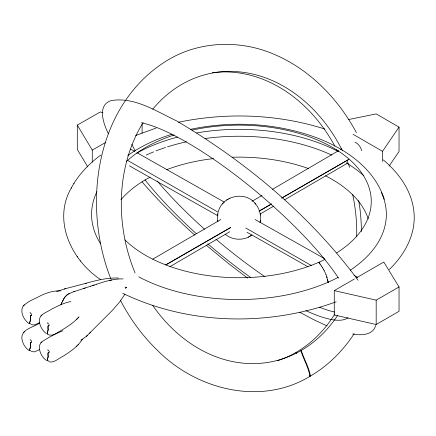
<?xml version="1.0" encoding="UTF-8"?>
<svg xmlns="http://www.w3.org/2000/svg" width="436" height="436" viewBox="0 0 436 436"><rect width="100%" height="100%" fill="white"/><g stroke="black" fill="none" stroke-linecap="round" stroke-linejoin="round"><path stroke-width="0.65" d="M217.673 214.752L217.673 220.627M260.363 220.627L260.363 214.752M259.998 222.616L260.281 221.177M217.76 214.201L218.038 212.763M217.629 215.052L217.804 213.902M260.238 221.477L260.412 220.327M375.647 325.43C373.2 335.306 360.741 335.655 352.648 333.992M218.338 211.64C222.18 195.78 245.032 190.608 255.218 203.487M356.414 132.68C338.641 99.577 311.13 70.736 276.484 55.35C242.351 39.714 200.74 40.423 168.214 59.808C95.255 103.746 81.636 204.697 110.777 278.697M60.806 304.911L64.386 297.744L67.618 294.464M61.345 303.641L61.868 302.442M62.386 301.331L64.397 297.755M71.384 187.856C52.266 220.491 71.455 260.352 100.607 279.607M73.88 183.474C80.785 172.264 90.274 162.808 100.836 155.031M71.193 188.189L74.066 183.147M124.919 294.202L119.671 301.919L112.597 310.127L86.279 336.439L80.943 340.227M82.382 339.175C77.886 346.647 70.392 351.574 63.209 356.174C58.707 358.06 54.2 363.357 48.783 361.744M354.157 333.633L352.304 336.478C341.35 352.435 327.163 366.273 310.421 376.066A0.643 0.371 59.8 0 1 310.252 376.023L309.751 375.576M382.525 161.462L382.525 151.314L399.038 127.116L376.175 113.916L348.277 119.606M389.054 166.105L399.038 151.477L399.038 127.116M60.435 290.894C53.606 290.567 46.946 292.73 40.831 295.597C34.733 299.129 26.983 301.216 22.579 306.971C20.198 312.966 23.996 319.877 28.841 323.479M39.72 323.027C33.888 327.256 21.386 328.962 21.838 338.265C22.318 343.034 24.945 347.585 28.841 350.375M70.828 301.548C63.972 302.829 57.666 306.001 51.524 309.189C47.715 312.018 41.545 313.255 39.72 318.198C38.433 324.013 41.752 330.128 46.341 333.573M62.871 330.755C55.879 333.611 49.115 337.104 42.777 341.219C40.88 342.385 39.572 344.424 39.425 346.658C39.175 352.021 42.085 357.318 46.341 360.468M64.888 297.052L65.395 296.425M222.305 204.081L222.714 203.612M222.818 203.487L223.216 203.034M48.031 334.548C50.799 335.982 53.917 334.777 56.38 333.295C64.424 328.586 72.763 323.828 79.063 316.814M389.337 269.453C404.112 255.311 415.29 235.636 414.135 214.648C413.121 192.794 399.621 173.474 383.255 159.887M76.649 319.343L77.047 318.939M77.908 318.067L78.284 317.686M76.649 346.238L77.047 345.835M77.908 344.963L78.284 344.582M23.315 305.8L24.302 304.824M23.315 332.695L24.302 331.72M40.908 315.958L41.894 314.977M40.908 342.854L41.894 341.878M65.929 295.87L67.03 294.889M89.642 333.229L90.715 332.21M86.279 336.439L87.396 335.377M225.167 234.197C232.508 240.585 244.215 240.923 251.899 234.955M127.775 155.57C141.128 145.875 156.399 139.04 172.133 134.206M49.273 352.037L48.031 352.98L48.004 354.261A31.806 18.53 -60.5 0 1 48.053 355.58C48.974 357.22 45.557 361.395 48.26 360.85M49.268 352.032L48.042 352.986L48.025 354.272A31.806 18.361 -60 0 1 48.02 355.563C48.919 357.198 45.491 361.351 48.183 360.806M226.676 200.02L227.238 199.666M227.728 199.35L228.241 199.023M249.795 236.356L250.313 236.029M250.798 235.713L251.365 235.358M67.607 294.458L72.834 292.033L85.32 287.945M252.003 201.312L261.965 195.486M272.516 189.311L338.745 150.578M340.5 149.548L341.671 148.861M169.915 266.69L229.777 231.729M152.725 259.191L220.905 219.472M260.341 213.913L273.879 206.037M284.474 199.873L346.854 163.582M356.081 278.026L383.794 262.025L399.038 286.959L399.038 311.32L376.175 324.515L334.265 314.983L334.265 290.621L354.315 279.051M334.265 290.621L376.175 300.153L399.038 286.959M87.745 166.895L77.292 149.466L77.292 125.105L100.285 111.987L102.94 112.597M92.274 162.263L92.274 150.082L105.757 142.392M68.223 294.066L69.58 293.357M39.703 322.624L34.46 324.956L31.196 324.689M39.703 349.519L34.46 351.857L31.196 351.585M309.969 376.328C260.554 406.292 196.402 389.62 157.5 350.408L157.358 350.272C142.365 335.764 129.901 318.694 120.38 300.142M229.352 198.445L229.837 198.189M248.198 237.189L248.689 236.933M30.237 312.776C29.217 312.688 31.436 313.179 31.539 314.438M47.829 322.934L47.431 323L48.99 324.27M30.237 339.671C29.55 339.633 31.403 340.233 31.474 341.17M47.829 349.83C47.164 349.776 49.11 350.49 49.132 351.492M56.62 291.553L65.809 288.583M135.618 135.514L156.17 128.02M310.465 376.061C308.933 367.368 303.974 358.953 301.227 350.457M336.156 301.81C267.753 326.651 188.608 325.06 122.712 293.286M73.804 291.7L74.823 291.346M90.443 286.294L96.22 284.365M96.231 284.37C104.902 281.454 113.867 278.642 123.121 278.909M92.29 285.678L94.231 285.03M90.432 286.288L83.772 288.447M30.242 323.888C28.258 323.621 31.272 320.188 30.427 318.509A31.806 18.361 -60 0 0 30.411 317.206L30.438 315.926L31.675 314.977L30.449 315.931L30.433 317.217A31.806 18.53 -60.5 0 1 30.46 318.531C31.321 320.209 28.318 323.659 30.318 323.926M47.835 334.041C45.867 333.769 48.837 330.357 48.02 328.668A31.806 18.361 -60 0 0 48.004 327.365L48.031 326.079L49.268 325.136L48.042 326.09L48.025 327.376A31.806 18.53 -60.5 0 1 48.053 328.684C48.783 330.461 46.32 333.208 47.633 334.161M30.242 350.784C28.258 350.517 31.272 347.083 30.427 345.41A31.806 18.53 -60.5 0 0 30.433 344.118L30.438 342.821L31.675 341.873L30.449 342.827L30.411 344.102A31.806 18.361 -60 0 1 30.427 345.405C31.365 347.089 28.302 350.555 30.318 350.827M85.293 283.471C96.116 280.435 107.261 277.563 118.603 278.07M64.37 288.964L86.404 283.177M178.449 122.249C226.747 112.21 277.77 114.052 324.853 129.04M109.436 280.457L111.779 279.95M190.712 129.285C230.655 120.979 272.936 122.761 311.642 135.967L312.955 136.419C343.257 147.101 374.072 167.222 384.318 199.29M327.049 325.883L313.462 319.583L299.81 312.274M255.185 219.57L324.444 258.597M354.043 275.28L357.596 277.28M129.388 165.844L218.076 215.885M130.62 149.096L134.751 151.434M137.111 152.769L224.458 202.206M247.07 232.274L308.083 266.848M127.159 160.154L218.164 212.207M245.811 228.017L311.468 265.573M353.046 134.293L382.525 151.314M247.572 278.081L227.843 263.012L206.244 245.168M194.821 235.14C176.209 218.431 158.399 200.794 142.032 181.861M309.489 376.055L309.794 376.284A0.643 0.371 60 0 0 310.012 376.323C308.503 367.624 303.57 359.188 300.845 350.68M255.322 203.612L257.365 206.375L259.028 209.689M254.82 203.034L255.73 204.081M77.118 256.232L77.357 256.548M80.606 260.772L80.845 261.077M318.82 262.281L320.16 264.151M296.322 352.244L296.916 353.073M318.787 262.298L321.354 265.916M295.94 352.468L296.529 353.296M358.07 280.223C309.86 215.057 246.04 161.936 176.498 120.837C156.371 111.371 134.49 96.601 111.196 100.591C96.552 105.19 103.708 124.429 108.444 133.841M321.321 265.933L322.422 267.584M77.292 125.105L92.274 150.082M322.384 267.6L323.359 269.159M323.321 269.175L324.182 270.636M324.144 270.652L326.041 274.549M326.003 274.566L328.128 282.147M326.82 276.762L327.125 277.743M259.698 211.64L260.412 215.052M327.578 279.487L327.992 281.591M217.629 220.327L217.858 221.777M328.09 282.163L328.21 282.664M260.238 213.902L260.281 214.201M217.76 221.177L217.804 221.477M376.175 300.153L376.175 324.515M142.098 124.364L142.098 133.165M334.663 312.051A147.39 35.441 40.1 0 1 319.484 307.211M264.914 276.68A147.39 35.441 40.1 0 1 216 239.217M204.577 229.238A147.39 35.441 40.1 0 1 157.189 181M135.225 150.709A147.39 35.441 40.1 0 1 131.814 144.387M348.07 317.637A148.071 35.605 40.1 0 1 305.925 310.672M250.793 277.585A148.071 35.605 40.1 0 1 207.787 243.817M196.374 233.734A148.071 35.605 40.1 0 1 144.97 179.828M141.346 122.805A148.071 35.605 40.1 0 1 338.581 278.206M355.002 142.354A7.69 4.464 59.7 0 1 361.613 150.725M125.072 286.893A7.657 4.442 59.7 0 1 125.279 287.542M337.497 315.62A147.39 118.456 77.2 0 1 152.769 305.511M135.078 272.958A147.39 118.456 77.2 0 1 143.177 122.516M152.742 109.191A147.39 118.456 77.2 0 1 342.32 150.513M346.974 160.622A147.39 118.456 77.2 0 1 349.667 167.353M358.681 200.446A147.39 118.456 77.2 0 1 361.362 231.56M212.381 72.698A148.071 119.001 77.2 0 1 334.881 146.158M336.712 149.624A148.071 119.001 77.2 0 1 337.6 151.379M352.642 194.358A148.071 119.001 77.2 0 1 356.681 236.852M334.881 313.931A148.071 119.001 77.2 0 1 277.138 360.834M381.391 192.554A147.39 85.096 0 0 1 350.299 270.195M338.074 277.416A147.39 85.096 0 0 1 138.741 276.833M100.612 243.779A147.39 85.096 0 0 1 96.928 191.693M136.795 153.101A147.39 85.096 0 0 1 177.534 137.084M196.592 132.931A147.39 85.096 0 0 1 338.401 151.63M146.267 155.063A148.071 85.489 0 0 1 153.597 151.875M156.083 150.889A148.071 85.489 0 0 1 165.587 147.477M167.517 146.85A148.071 85.489 0 0 1 186.445 141.798M205.002 138.523A148.071 85.489 0 0 1 331.769 155.123M346.304 162.846A148.071 85.489 0 0 1 363.875 175.833M192.118 130.113A132.152 76.3 0 0 1 348.397 158.535A132.152 76.3 0 0 1 336.668 252.891M324.994 259.415A132.152 76.3 0 0 1 124.99 239.914M126.195 161.778A132.152 76.3 0 0 1 174.166 134.975M120.919 199.781A131.465 75.897 0 0 1 150.115 177.158M166.454 169.773A131.465 75.897 0 0 1 213.596 158.573M232.143 157.238A131.465 75.897 0 0 1 308.704 168.639M325.436 175.79A131.465 75.897 0 0 1 368.273 218.921M126.576 287.509L125.437 288.163L126.576 287.515M230.535 227.587L165.773 264.914L230.535 227.592M271.437 204.01L258.94 211.215L271.437 204.015M348.696 159.478L281.661 198.113L348.702 159.483"/></g></svg>
